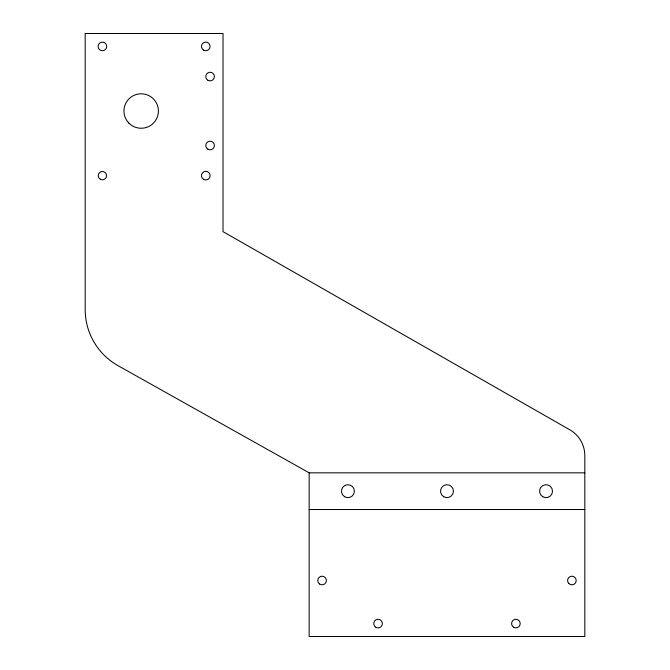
<?xml version="1.0" encoding="UTF-8"?>
<svg xmlns="http://www.w3.org/2000/svg" width="670" height="670" viewBox="0 0 670 670"><rect width="100%" height="100%" fill="white"/><g stroke="black" fill="none" stroke-linecap="round" stroke-linejoin="round"><path stroke-width="1" d="M309.155 472.827L309.155 636.5L584.818 636.5L584.818 455.6A29.689 29.689 0 0 0 579.399 438.507L577.808 436.446A29.689 29.689 0 0 0 569.852 429.822L223.018 231.627L223.018 33.5L85.182 33.5L85.182 309.59A64.27 64.27 0 0 0 118.02 365.653L309.155 472.827L584.818 472.827M309.155 509.527L584.818 509.527M129 123.213A17.227 17.227 0 0 0 157.819 115.491A17.227 17.227 0 0 0 136.722 94.386A17.227 17.227 0 0 0 129 123.213M542.817 496.772A6.457 6.457 0 0 0 552.507 491.177A6.457 6.457 0 0 0 542.817 485.582A6.457 6.457 0 0 0 542.817 496.772M344.69 496.772A6.457 6.457 0 0 0 354.38 491.177A6.457 6.457 0 0 0 344.69 485.582A6.457 6.457 0 0 0 344.69 496.772M443.758 496.772A6.457 6.457 0 0 0 453.448 491.177A6.457 6.457 0 0 0 443.758 485.582A6.457 6.457 0 0 0 443.758 496.772M513.748 627.313A4.305 4.305 0 0 0 520.205 623.577A4.305 4.305 0 0 0 513.748 619.851A4.305 4.305 0 0 0 513.748 627.313M375.92 627.313A4.305 4.305 0 0 0 382.377 623.577A4.305 4.305 0 0 0 375.92 619.851A4.305 4.305 0 0 0 375.92 627.313M568.847 583.553A4.305 4.305 0 0 0 576.049 581.619A4.305 4.305 0 0 0 570.781 576.351A4.305 4.305 0 0 0 568.847 583.553M319.506 583.964A4.305 4.305 0 0 0 326.357 580.999A4.305 4.305 0 0 0 320.369 576.552A4.305 4.305 0 0 0 319.506 583.964M99.369 49.471A4.305 4.305 0 0 0 106.572 47.536A4.305 4.305 0 0 0 101.296 42.26A4.305 4.305 0 0 0 99.369 49.471M203.63 50.15A4.305 4.305 0 0 0 210.095 46.423A4.305 4.305 0 0 0 203.63 42.687A4.305 4.305 0 0 0 203.63 50.15M207.943 80.299A4.305 4.305 0 0 0 214.4 76.573A4.305 4.305 0 0 0 207.943 72.837A4.305 4.305 0 0 0 207.943 80.299M207.943 149.217A4.305 4.305 0 0 0 214.4 145.482A4.305 4.305 0 0 0 207.943 141.755A4.305 4.305 0 0 0 207.943 149.217M100.332 179.242A4.162 4.162 0 0 0 106.572 175.632A4.162 4.162 0 0 0 100.332 172.031A4.162 4.162 0 0 0 100.332 179.242M203.63 179.367A4.305 4.305 0 0 0 210.095 175.632A4.305 4.305 0 0 0 203.63 171.905A4.305 4.305 0 0 0 203.63 179.367"/></g></svg>
